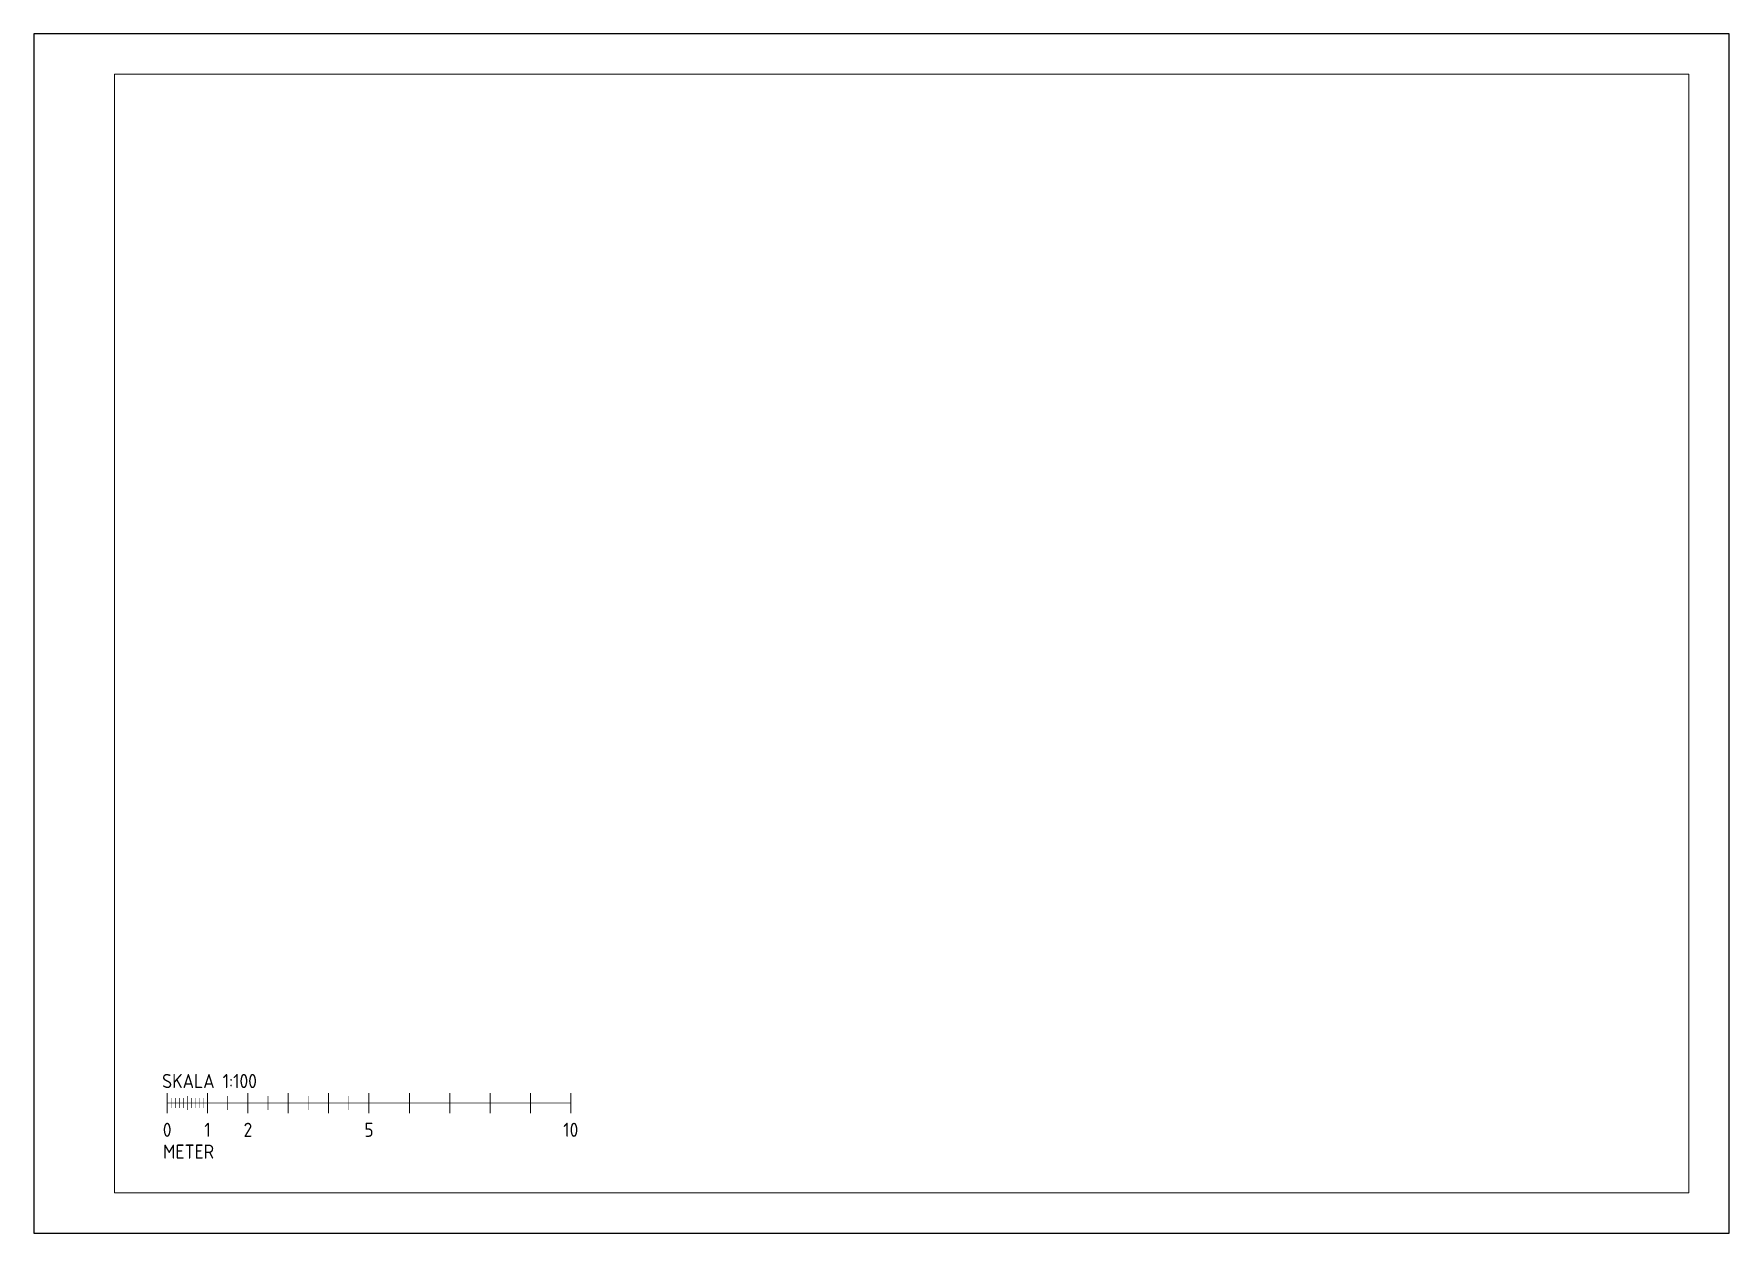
# Paper-space layout 'A3' of a CAD drawing. Header units: metres, sheet in millimetres. Extents: x 0 to 420, y 0 to 297.
import ezdxf
from ezdxf.enums import TextEntityAlignment as Align

# ---------------------------------------------------------------- set-up
doc = ezdxf.new("R2010")
doc.units = ezdxf.units.M
doc.layers.add('K-------O4-', color=7, linetype='Continuous', lineweight=0)
doc.styles.add('ISOCP', font='isocp.shx')

# ---------------------------------------------------------------- blocks, each defined once
blk = doc.blocks.new('*U10')
at = {"layer": 'K-------O4-'}
for points, const_width in [([(0, -2.5), (0, 2.5)], 0.25), ([(0, 0), (100, 0)], 0.13), ([(1, -1.25), (1, 1.25)], 0.13), ([(2, -1.25), (2, 1.25)], 0.13), ([(3, -1.25), (3, 1.25)], 0.13), ([(4, -1.25), (4, 1.25)], 0.13), ([(5, -1.75), (5, 1.75)], 0.13), ([(6, -1.25), (6, 1.25)], 0.13), ([(7, -1.25), (7, 1.25)], 0.13), ([(8, -1.25), (8, 1.25)], 0.13), ([(9, -1.25), (9, 1.25)], 0.13), ([(10, -2.5), (10, 2.5)], 0.25), ([(15, -1.75), (15, 1.75)], 0.13), ([(20, -2.5), (20, 2.5)], 0.25), ([(25, -1.75), (25, 1.75)], 0.13), ([(30, -2.5), (30, 2.5)], 0.25), ([(35, -1.75), (35, 1.75)], 0.13), ([(40, -2.5), (40, 2.5)], 0.25), ([(45, -1.75), (45, 1.75)], 0.13), ([(50, -2.5), (50, 2.5)], 0.25), ([(60, -2.5), (60, 2.5)], 0.25), ([(70, -2.5), (70, 2.5)], 0.25), ([(80, -2.5), (80, 2.5)], 0.25), ([(90, -2.5), (90, 2.5)], 0.25), ([(100, -2.5), (100, 2.5)], 0.25)]:
    blk.add_lwpolyline(points, dxfattribs=dict(at, const_width=const_width))
at = {"layer": 'K-------O4-', "color": 3, "style": 'ISOCP'}
for s, p in [('SKALA 1:100', (-1.25, 3.71)), ('METER', (-1.02, -13.77))]:
    blk.add_text(s, height=3.5, dxfattribs=at).set_placement(p)
for s, p in [('0', (0, -8.37)), ('1', (10, -8.37)), ('2', (20, -8.37)), ('5', (50, -8.37)), ('10', (100, -8.37))]:
    blk.add_text(s, height=3.5, dxfattribs=at).set_placement(p, align=Align.CENTER)

psp = doc.layouts.new('A3')

# ---------------------------------------------------------------- linework, layer by layer
psp.add_lwpolyline([(0, 0), (420, 0), (420, 297), (0, 297)], close=True)

# ---------------------------------------------------------------- block references
psp.add_blockref('*U10', (33.02, 32.2))

# ---------------------------------------------------------------- viewports
at = {"layer": '0'}
psp.add_viewport(center=(215, 148.5), size=(390, 277), view_center_point=(135.386, 170.745), view_height=27.7, dxfattribs=at)

doc.saveas('drawing.dxf')
